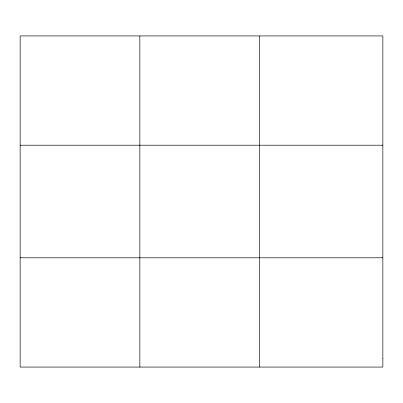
<?xml version="1.0" encoding="UTF-8"?>
<svg xmlns="http://www.w3.org/2000/svg" width="403" height="403" viewBox="0 0 403 403"><rect width="100%" height="100%" fill="white"/><g stroke="black" fill="none" stroke-linecap="round" stroke-linejoin="round"><path stroke-width="0.6" d="M139.841 367.073L139.841 35.927M259.532 367.073L259.532 35.927M20.15 145.206L382.85 145.206M20.15 257.794L382.85 257.794M382.85 358.665L382.85 367.073L20.15 367.073L20.15 35.927L382.85 35.927L382.85 358.665"/></g></svg>
